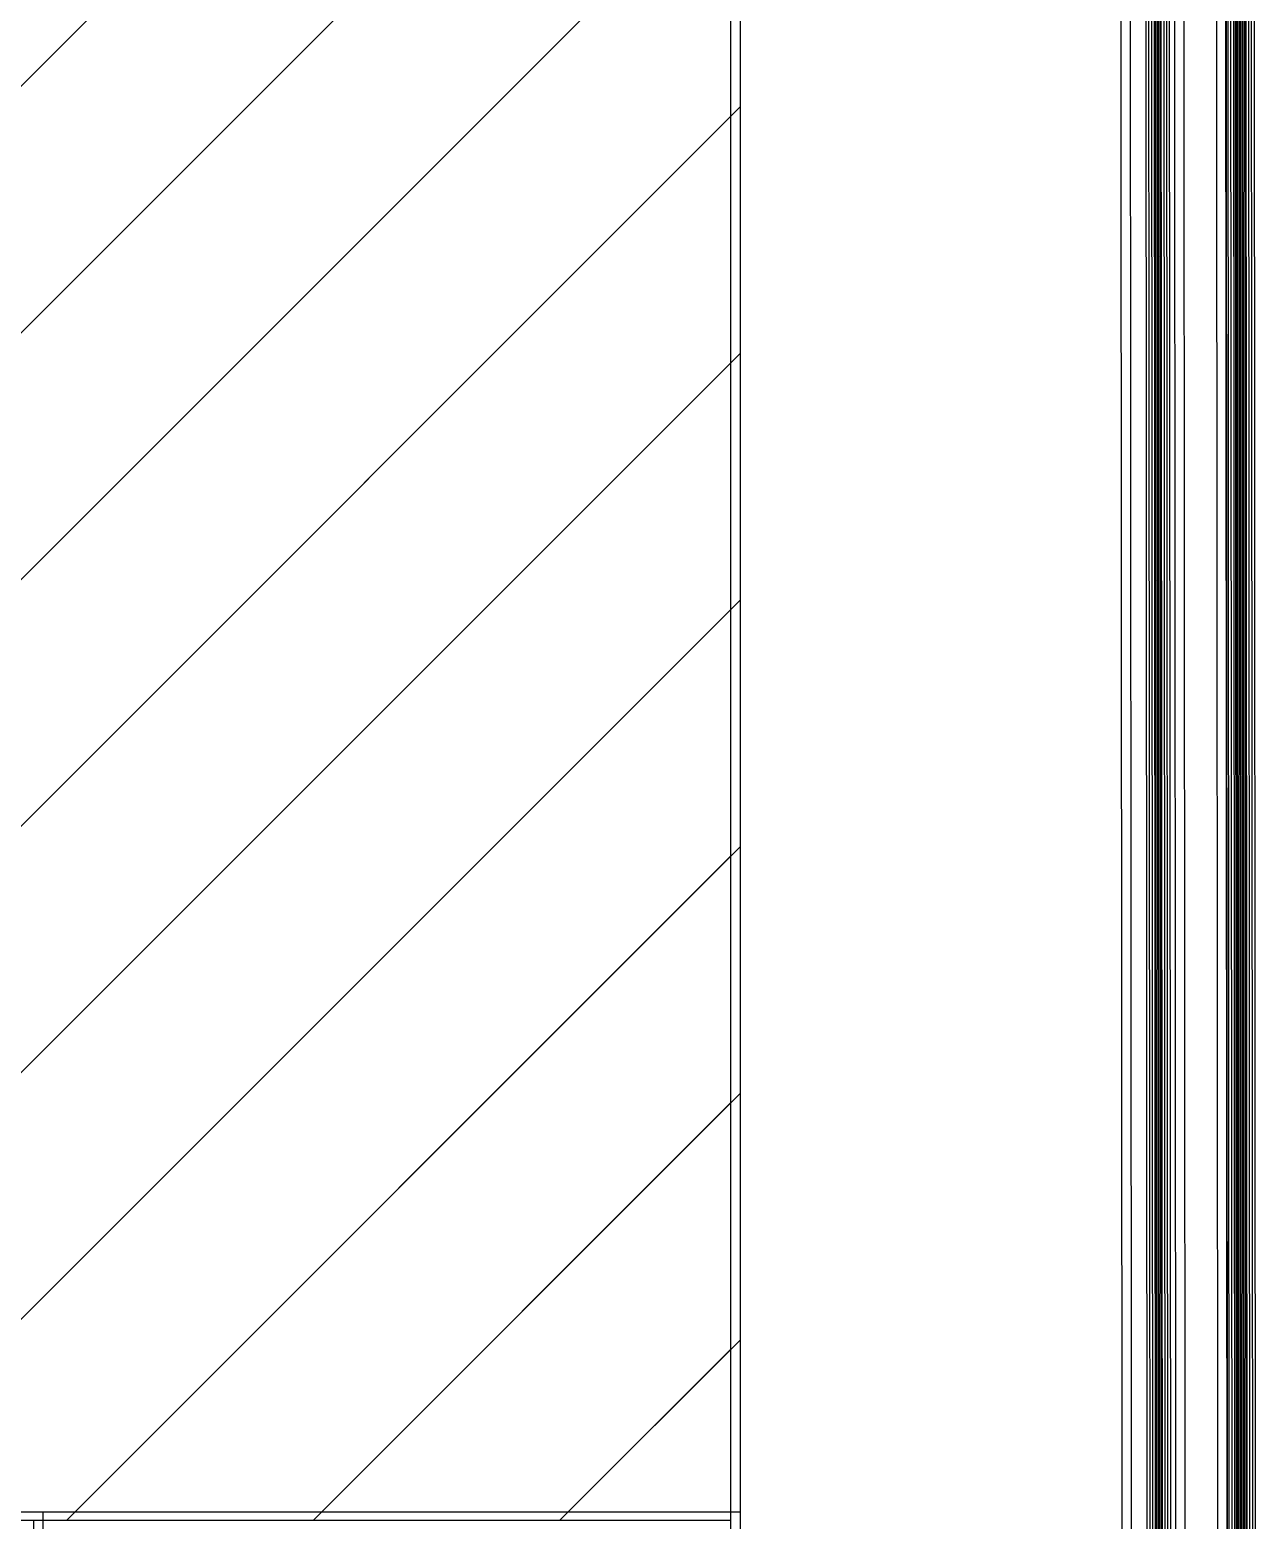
# Model space of a CAD drawing. Header units: inches. Extents: x 4821 to 127877, y 58012 to 433683.
# Drawn here: x 92241 to 92680, y 150908 to 151442 of the extents above; entities that cross this region are included whole.
import ezdxf

# ---------------------------------------------------------------- set-up
doc = ezdxf.new("R2010")
doc.units = ezdxf.units.IN
doc.header["$MEASUREMENT"] = 0
for name, color, linetype in [('A-WAL-CMU', 7, 'Continuous'), ('COL FISRT$0$COL GROUND$0$Cloums$0$A-COL-HAT', 8, 'Continuous'), ('COL FISRT$0$COL GROUND$0$Cloums$0$A-COL-RFC', 210, 'Continuous')]:
    doc.layers.add(name, color=color, linetype=linetype)

# ---------------------------------------------------------------- blocks, each defined once
blk = doc.blocks.new('COL FISRT')
at = {"layer": 'COL FISRT$0$COL GROUND$0$Cloums$0$A-COL-HAT'}
h = blk.add_hatch(dxfattribs=at)
h.set_pattern_fill('ANSI31', color=256, scale=500)
h.set_pattern_definition([(45, (1132937.42, -1550303.88), (-44.194174, 44.194174), [])])
h.paths.add_polyline_path([(1200077.91, -1522172.04), (1200077.91, -1518497.09), (1200078.14, -1518497.09), (1200077.67, -1517122.13), (1199432.13, -1517122.04), (1192527.91, -1517122.04), (1192527.91, -1520072.04), (1192827.91, -1520072.04), (1192827.91, -1517422.04), (1199780.89, -1517422.04), (1199777.91, -1519822.04), (1195677.91, -1519822.04), (1195677.91, -1522172.04), (1195977.91, -1522172.04), (1195977.91, -1520122.04), (1199777.91, -1520122.04), (1199777.91, -1522172.04)])
at = {"layer": 'COL FISRT$0$COL GROUND$0$Cloums$0$A-COL-RFC', "linetype": 'Continuous', "elevation": 0}
blk.add_lwpolyline([(1200077.91, -1522172.04), (1200077.91, -1517122.13), (1199783.88, -1517122.04), (1192527.91, -1517122.04), (1192527.91, -1520072.04), (1192827.91, -1520072.04), (1192827.91, -1517422.04), (1199777.91, -1517422.04), (1199777.91, -1519822.04), (1195677.91, -1519822.04), (1195677.91, -1522172.04), (1195977.91, -1522172.04), (1195977.91, -1520122.04), (1199777.91, -1520122.04), (1199777.91, -1522172.04), (1200077.91, -1522172.04)], dxfattribs=at)
blk = doc.blocks.new('FIRST SLAB EDGE')
at = {"color": 165, "linetype": 'Continuous', "extrusion": (5.69003e-07, 1.56101e-06, 1)}
for p, q in [((1200851.17, -1726823.88, 0), (1200849.16, -1724008.24, 0)), ((1200852.17, -1726823.88, 0), (1200850.16, -1724008.24, 0)), ((1200853.17, -1726823.88, 0), (1200851.16, -1724008.24, 0)), ((1200854.17, -1726823.88, 0), (1200852.16, -1724008.25, 0)), ((1200855.17, -1726823.88, 0), (1200853.16, -1724008.25, 0)), ((1200856.17, -1726823.87, 0), (1200854.16, -1724008.26, 0)), ((1200857.17, -1726822.87, 0), (1200855.16, -1724009.26, 0)), ((1200821.77, -1726819.38, 0), (1200819.76, -1724012.74, 0)), ((1200822.77, -1726819.38, 0), (1200820.76, -1724012.74, 0)), ((1200823.77, -1726819.38, 0), (1200821.76, -1724012.74, 0)), ((1200824.77, -1726819.38, 0), (1200822.76, -1724012.74, 0)), ((1200825.77, -1726819.38, 0), (1200823.76, -1724012.74, 0)), ((1200826.77, -1726819.38, 0), (1200824.76, -1724012.74, 0))]:
    blk.add_line(p, q, dxfattribs=at)
at = {"color": 31, "extrusion": (5.69003e-07, 1.56101e-06, 1)}
blk.add_line((1200850.37, -1726797.88, 0), (1200848.36, -1724034.24, 0), dxfattribs=at)
at = {"color": 31, "extrusion": (5.69003e-07, 1.56101e-06, 1), "elevation": -2.01}
for points in [[(1200812.77, -1726805.88), (1200810.76, -1724026.24)], [(1200831.97, -1726799.08), (1200829.96, -1724033.04)], [(1200844.96, -1724034.24), (1200846.97, -1726797.88)]]:
    blk.add_lwpolyline(points, dxfattribs=at)
at = {"layer": 'A-WAL-CMU'}
for p, q in [((1200672.34, -1728513.46), (1200672.34, -1723163.52)), ((1200422.34, -1726488.47), (1200422.34, -1726709.34))]:
    blk.add_line(p, q, dxfattribs=at)

msp = doc.modelspace()

# ---------------------------------------------------------------- block references
at = {"layer": 'A-WAL-CMU'}
for name, p in [('FIRST SLAB EDGE', (-1108176.96, 1877399.04)), ('FIRST SLAB EDGE', (-1108180.36, 1877396.06)), ('COL FISRT', (-1107582.53, 1673082.6, 0)), ('COL FISRT', (-1107585.93, 1673079.62, 0))]:
    msp.add_blockref(name, p, dxfattribs=at)

doc.saveas('drawing.dxf')
